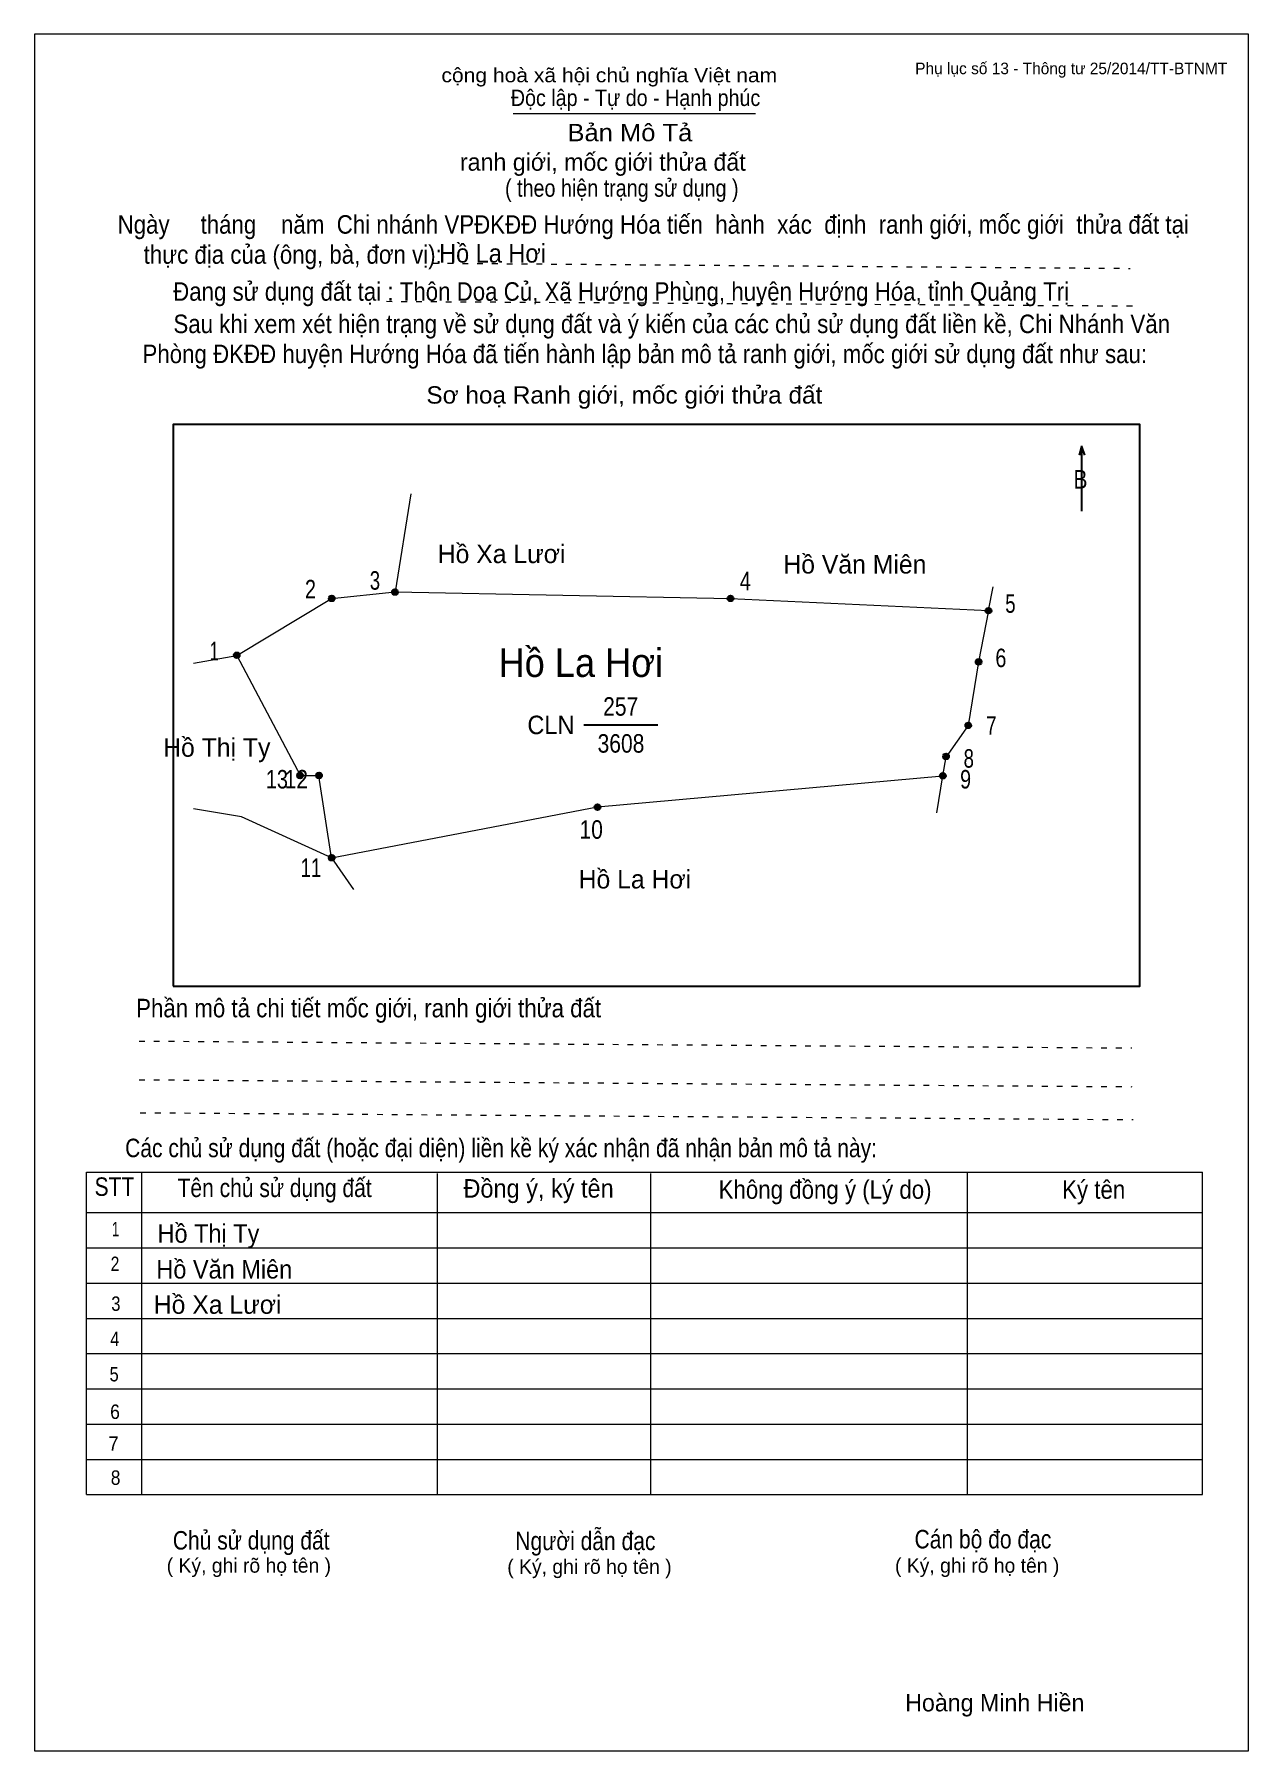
# Model space of a CAD drawing. Header units: centimetres. Extents: x 0 to 21, y 0 to 29.7.
import ezdxf
from ezdxf.enums import TextEntityAlignment as Align

# ---------------------------------------------------------------- set-up
doc = ezdxf.new("R2010")
doc.units = ezdxf.units.CM
doc.header["$LTSCALE"] = 0.13
doc.linetypes.add('DOTTED', pattern=[1.5, 0.3, -1.2])
for name, color, linetype, lineweight in [('1', 7, 'Continuous', 13), ('32', 7, 'Continuous', 25), ('33', 7, 'Continuous', 25), ('6', 7, 'Continuous', 13), ('62', 7, 'Continuous', 13)]:
    doc.layers.add(name, color=color, linetype=linetype, lineweight=lineweight)
for name, color, linetype in [('2', 7, 'Continuous'), ('34', 7, 'Continuous'), ('63', 7, 'Continuous')]:
    doc.layers.add(name, color=color, linetype=linetype)

msp = doc.modelspace()

# ---------------------------------------------------------------- hatches: boundary and pattern name
at = {"layer": '32'}
for points in [[(5.192, 19.9393, 1), (5.092, 19.9393, 1)], [(6.2866, 20.0488, 1), (6.1866, 20.0488, 1)], [(12.0882, 19.9393, 1), (11.9882, 19.9393, 1)], [(16.55, 19.7269, 1), (16.45, 19.7269, 1)], [(3.55, 18.9541, 1), (3.45, 18.9541, 1)], [(16.3803, 18.8392, 1), (16.2803, 18.8392, 1)], [(16.2008, 17.7423, 1), (16.1008, 17.7423, 1)], [(15.8166, 17.206, 1), (15.7166, 17.206, 1)], [(4.6446, 16.8743, 1), (4.5446, 16.8743, 1)], [(4.973, 16.8743, 1), (4.873, 16.8743, 1)], [(15.7619, 16.8699, 1), (15.6619, 16.8699, 1)], [(9.7895, 16.327, 1), (9.6895, 16.327, 1)], [(5.192, 15.4512, 1), (5.092, 15.4512, 1)]]:
    msp.add_hatch(color=256, dxfattribs=at).paths.add_polyline_path(points)

# ---------------------------------------------------------------- linework, layer by layer
at = {"layer": '1'}
msp.add_lwpolyline([(21, 0), (21, 29.7), (0, 29.7), (0, 0)], close=True, dxfattribs=at)
at = {"layer": '32'}
for centre in [(5.142, 19.9393), (6.2366, 20.0488), (12.0382, 19.9393), (16.5, 19.7269), (3.5, 18.9541), (16.3303, 18.8392), (16.1508, 17.7423), (15.7666, 17.206), (4.5946, 16.8743), (4.923, 16.8743), (15.7119, 16.8699), (9.7395, 16.327), (5.142, 15.4512)]:
    msp.add_circle(centre, 0.05, dxfattribs=at)
at = {"layer": '33'}
msp.add_line((9.5, 17.75), (10.78, 17.75), dxfattribs=at)
at = {"layer": '6'}
for p, q in [((16.5, 19.73), (16.58, 20.14)), ((2.75, 18.82), (3.5, 18.95)), ((3.5, 18.95), (4.6, 16.87)), ((15.71, 16.87), (15.77, 17.2)), ((15.61, 16.23), (15.71, 16.87)), ((5.14, 15.45), (5.52, 14.9))]:
    msp.add_line(p, q, dxfattribs=at)
for points in [[(6.51, 21.75), (6.24, 20.05), (12.04, 19.94), (16.5, 19.73)], [(3.5, 18.95), (5.14, 19.94), (6.24, 20.05)], [(16.5, 19.73), (16.33, 18.84), (16.15, 17.74), (15.77, 17.2)], [(5.14, 15.45), (4.92, 16.87), (4.6, 16.87)], [(5.14, 15.45), (9.74, 16.33), (15.71, 16.87)], [(5.14, 15.45), (3.58, 16.16), (2.75, 16.3)]]:
    msp.add_lwpolyline(points, dxfattribs=at)
at = {"layer": '62'}
for p, q in [((8.28, 28.33), (12.47, 28.33)), ((0.9, 10.01), (20.2, 10.01)), ((0.9, 4.43), (0.9, 10.01)), ((1.86, 4.43), (1.86, 10.01)), ((6.97, 4.43), (6.97, 9.99)), ((10.66, 4.43), (10.66, 9.99)), ((16.14, 4.43), (16.14, 10.01)), ((20.2, 4.43), (20.2, 10.01)), ((0.9, 9.31), (20.2, 9.31)), ((0.9, 8.7), (20.2, 8.7)), ((0.9, 8.09), (20.2, 8.09)), ((0.9, 7.48), (20.2, 7.48)), ((0.9, 6.87), (20.2, 6.87)), ((0.9, 6.26), (20.2, 6.26)), ((0.9, 5.65), (20.2, 5.65)), ((0.9, 5.04), (20.2, 5.04)), ((0.9, 4.43), (20.2, 4.43))]:
    msp.add_line(p, q, dxfattribs=at)
at = {"layer": '62', "linetype": 'DOTTED'}
for p, q in [((6.89, 25.74), (18.95, 25.65)), ((6.09, 25.08), (19.04, 25)), ((1.81, 12.28), (18.98, 12.16)), ((1.81, 11.61), (18.98, 11.49)), ((1.83, 11.04), (19, 10.92))]:
    msp.add_line(p, q, dxfattribs=at)
at = {"layer": '62', "lineweight": 25}
for p, q in [((18.11, 22.58), (18.11, 21.45)), ((18.11, 22.57), (18.07, 22.42)), ((18.11, 22.57), (18.16, 22.42))]:
    msp.add_line(p, q, dxfattribs=at)
msp.add_lwpolyline([(2.4, 13.23), (19.12, 13.23), (19.12, 22.95), (2.4, 22.95)], close=True, dxfattribs=at)

# ---------------------------------------------------------------- texts
at = {"layer": '2', "width": 0.95}
msp.add_text('Hồ La Hơi', height=0.4925, dxfattribs=at).set_placement((9.45, 18.58), align=Align.CENTER)
at = {"layer": '32'}
for s, width, p in [('2', 0.8, (4.775, 19.94)), ('3', 0.75, (5.89, 20.09)), ('4', 0.8, (12.295, 20.08)), ('5', 0.75, (16.88, 19.69)), ('1', 0.65, (3.11, 18.87)), ('6', 0.8, (16.715, 18.75)), ('7', 0.75, (16.55, 17.58)), ('8', 0.75, (16.16, 17.01)), ('13', 0.8, (4.195, 16.65)), ('12', 0.85, (4.53, 16.65)), ('9', 0.8, (16.105, 16.65)), ('10', 0.85, (9.63, 15.78)), ('11', 0.75, (4.785, 15.12))]:
    msp.add_text(s, height=0.32, dxfattribs=dict(at, width=width)).set_placement(p, align=Align.CENTER)
at = {"layer": '33'}
for s, p in [('Hồ Xa Lươi', (8.08, 20.55)), ('Hồ Xa Lươi', (8.08, 20.55)), ('Hồ Văn Miên', (14.19, 20.37)), ('Hồ Thị Ty', (3.155, 17.2)), ('Hồ Thị Ty', (3.155, 17.2)), ('Hồ La Hơi ', (10.445, 14.92)), ('Hồ Xa Lươi', (3.17, 7.56))]:
    msp.add_text(s, height=0.32, dxfattribs=at).set_placement(p, align=Align.CENTER)
at = {"layer": '33', "width": 0.85}
for s, p in [('257', (10.14, 17.91)), ('3608', (10.145, 17.27))]:
    msp.add_text(s, height=0.32, dxfattribs=at).set_placement(p, align=Align.CENTER)
at = {"layer": '33', "width": 0.95}
msp.add_text('CLN', height=0.32, dxfattribs=at).set_placement((9.34, 17.59), align=Align.RIGHT)
at = {"layer": '34', "width": 0.95}
for s, p in [('Hồ La Hơi', (7, 25.75)), ('Hồ Thị Ty', (2.13, 8.79)), ('Hồ Văn Miên', (2.11, 8.17))]:
    msp.add_text(s, height=0.32, dxfattribs=at).set_placement(p)
at = {"layer": '62'}
for s, height, width, p in [('cộng hoà xã hội chủ nghĩa Việt nam', 0.2474, 1.1, (7.04, 28.87)), ('Độc lập - Tự do - Hạnh phúc', 0.2828, 0.9, (8.24, 28.46)), ('Bản Mô Tả', 0.3, 1.1, (9.22, 27.85)), ('( theo hiện trạng sử dụng )', 0.3, 0.85, (8.14, 26.89)), ('Ngày     tháng    năm  Chi nhánh VPĐKĐĐ Hướng Hóa tiến  hành  xác  định  ranh giới, mốc giới  thửa đất tại ', 0.32, 0.9, (1.44, 26.25)), ('thực địa của (ông, bà, đơn vị): ', 0.32, 0.9, (1.89, 25.73)), ('Đang sử dụng đất tại : Thôn Doa Củ, Xã Hướng Phùng, huyện Hướng Hóa, tỉnh Quảng Trị', 0.32, 0.9, (2.4, 25.09)), ('     Sau khi xem xét hiện trạng về sử dụng đất và ý kiến của các chủ sử dụng đất liền kề, Chi Nhánh Văn ', 0.32, 0.9, (1.87, 24.53)), ('Phòng ĐKĐĐ huyện Hướng Hóa đã tiến hành lập bản mô tả ranh giới, mốc giới sử dụng đất như sau:', 0.32, 0.9, (1.87, 24.01)), ('Sơ hoạ Ranh giới, mốc giới thửa đất', 0.3, 1.05, (6.78, 23.31)), ('B', 0.32, 0.85, (17.97, 21.84)), ('Phần mô tả chi tiết mốc giới, ranh giới thửa đất ', 0.32, 0.9, (1.76, 12.69)), ('Các chủ sử dụng đất (hoặc đại diện) liền kề ký xác nhận đã nhận bản mô tả này:', 0.32, 0.85, (1.57, 10.27))]:
    msp.add_text(s, height=height, dxfattribs=dict(at, width=width)).set_placement(p)
msp.add_text('ranh giới, mốc giới thửa đất', height=0.3, dxfattribs=at).set_placement((7.36, 27.34))
for s, height, width, p in [('STT', 0.32, 0.85, (1.385, 9.6)), ('Tên chủ sử dụng đất', 0.32, 0.85, (4.155, 9.58)), ('Đồng ý, ký tên', 0.32, 0.95, (8.72, 9.57)), ('Không đồng ý (Lý do)', 0.32, 0.9, (13.675, 9.55)), ('Ký tên', 0.32, 0.9, (18.32, 9.55)), ('1', 0.25, 0.7, (1.405, 8.9)), ('2', 0.25, 0.8, (1.395, 8.3)), ('3', 0.25, 0.85, (1.41, 7.61)), ('4', 0.25, 0.85, (1.39, 7)), ('5', 0.25, 0.85, (1.38, 6.39)), ('6', 0.25, 0.9, (1.395, 5.74)), ('7', 0.25, 0.95, (1.37, 5.19)), ('8', 0.25, 0.9, (1.405, 4.6)), ('Người dẫn đạc', 0.32, 0.85, (9.53, 3.47)), ('Chủ sử dụng đất', 0.32, 0.85, (3.75, 3.48)), ('Cán bộ đo đạc', 0.32, 0.85, (16.405, 3.5))]:
    msp.add_text(s, height=height, dxfattribs=dict(at, width=width)).set_placement(p, align=Align.CENTER)
for p in [(3.71, 3.08), (9.6, 3.06), (16.305, 3.08)]:
    msp.add_text('( Ký, ghi rõ họ tên )', height=0.25, dxfattribs=at).set_placement(p, align=Align.CENTER)
at = {"layer": '63'}
msp.add_text('Phụ lục số 13 - Thông tư 25/2014/TT-BTNMT', height=0.2, dxfattribs=at).set_placement((20.63, 29.01), align=Align.RIGHT)
msp.add_text('Hoàng Minh Hiền', height=0.3, dxfattribs=at).set_placement((16.61, 0.68), align=Align.CENTER)

doc.saveas('drawing.dxf')
